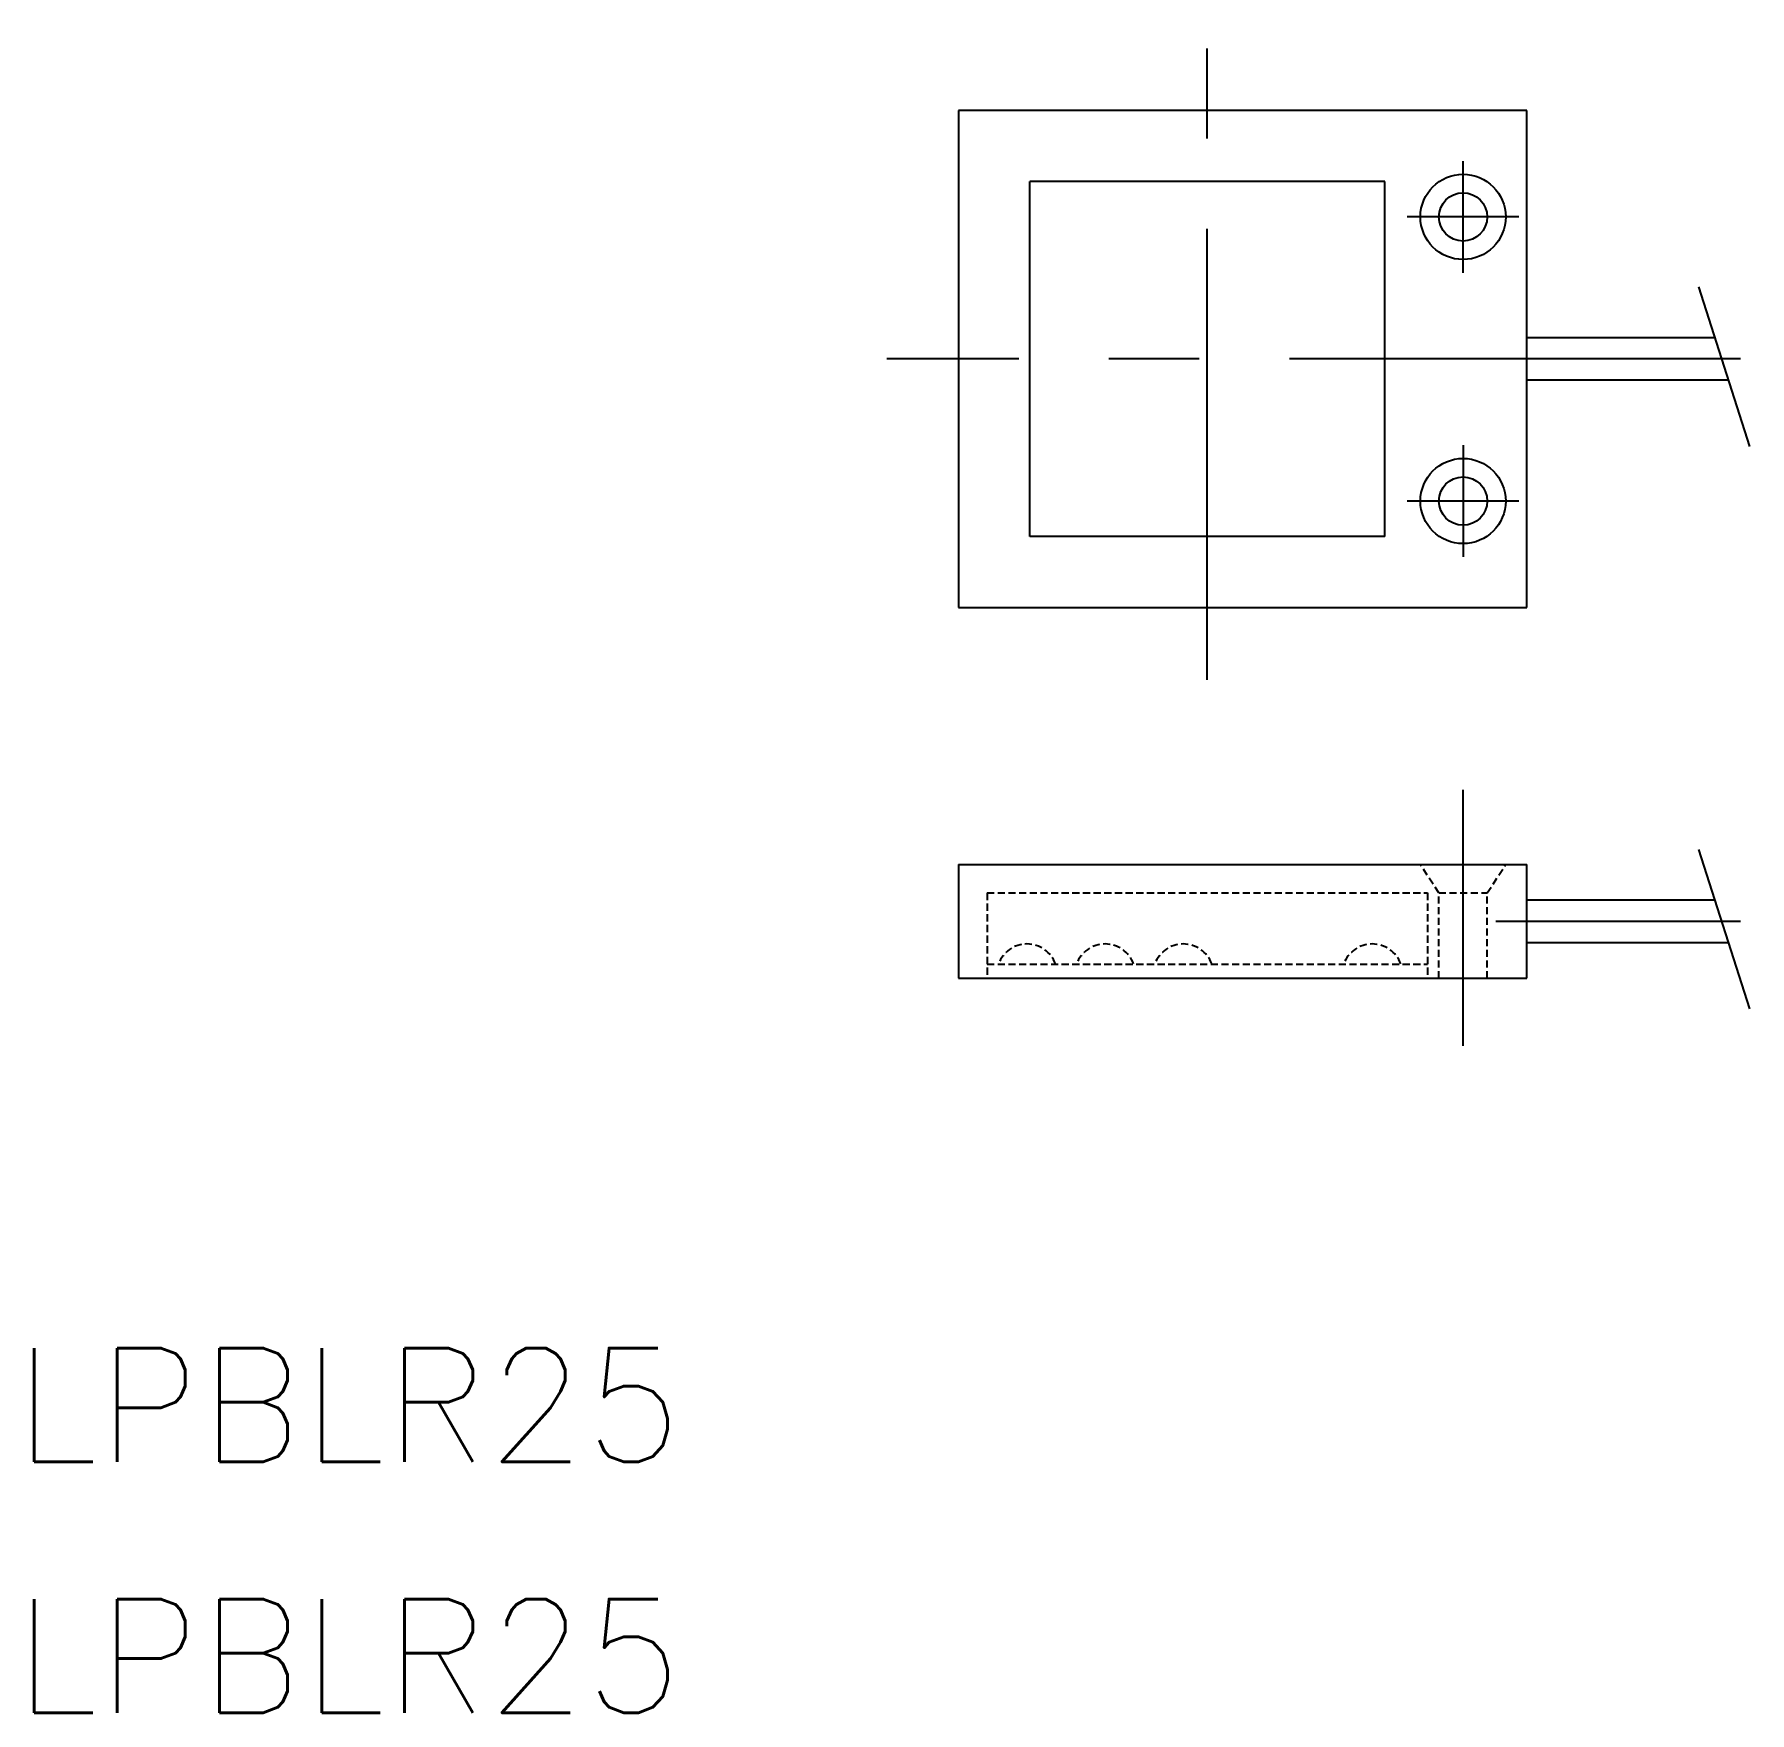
# Model space of a CAD drawing. Extents: x 15 to 135, y 33 to 151.
import ezdxf

# ---------------------------------------------------------------- set-up
doc = ezdxf.new("R2010")
doc.units = 0
doc.linetypes.add('CENTER', pattern=[50.8, 31.75, -6.35, 6.35, -6.35])
doc.linetypes.add('DASHED', pattern=[0.75, 0.5, -0.25])
doc.layers.get('0').update_dxf_attribs({"linetype": 'CONTINUOUS'})
doc.layers.add('CENTER', color=1, linetype='CENTER')
doc.styles.get("Standard").update_dxf_attribs({"font": 'txt.shx', "bigfont": 'extfont.shx'})

msp = doc.modelspace()

# ---------------------------------------------------------------- linework, layer by layer
for p, q in [((119.76, 145.3), (79.76, 145.3)), ((79.76, 145.3), (79.76, 110.3)), ((119.76, 110.3), (119.76, 145.3)), ((84.76, 115.3), (84.76, 140.3)), ((109.76, 140.3), (84.76, 140.3)), ((109.76, 115.3), (109.76, 140.3)), ((132.98, 129.3), (119.76, 129.3)), ((133.94, 126.3), (119.76, 126.3)), ((109.76, 115.3), (84.76, 115.3)), ((79.76, 110.3), (119.76, 110.3)), ((79.76, 92.21), (79.76, 84.21)), ((79.76, 92.21), (119.76, 92.21)), ((119.76, 84.21), (119.76, 92.21)), ((132.98, 89.71), (119.76, 89.71)), ((133.94, 86.71), (119.76, 86.71)), ((79.76, 84.21), (119.76, 84.21))]:
    msp.add_line(p, q)
at = {"color": 3}
for p, q in [((131.84, 132.87), (135.43, 121.64)), ((131.84, 93.28), (135.43, 82.05))]:
    msp.add_line(p, q, dxfattribs=at)
at = {"color": 3, "linetype": 'DASHED'}
for p, q in [((113.56, 90.21), (112.26, 92.21)), ((116.96, 90.21), (118.26, 92.21)), ((81.76, 90.21), (81.76, 84.21)), ((81.76, 90.21), (112.76, 90.21)), ((112.76, 90.21), (112.76, 84.21)), ((113.56, 84.21), (113.56, 90.21)), ((113.56, 90.21), (116.96, 90.21)), ((116.96, 84.21), (116.96, 90.21)), ((81.76, 85.21), (112.76, 85.21))]:
    msp.add_line(p, q, dxfattribs=at)
for centre, radius in [((115.26, 137.8), 3), ((115.26, 137.8), 1.7), ((115.26, 117.8), 3), ((115.26, 117.8), 1.7)]:
    msp.add_circle(centre, radius)
for centre in [(84.57, 84.49), (90.07, 84.49), (95.57, 84.49), (108.87, 84.49)]:
    msp.add_arc(centre, 2.13, 20.016, 159.984, dxfattribs=at)
at = {"layer": 'CENTER', "color": 1, "linetype": 'CENTER'}
for p, q in [((97.26, 105.21), (97.26, 150.66)), ((115.26, 133.87), (115.26, 141.73)), ((119.19, 137.8), (111.33, 137.8)), ((134.79, 127.8), (74.7, 127.8)), ((115.26, 121.73), (115.26, 113.87)), ((119.19, 117.8), (111.33, 117.8)), ((115.26, 79.45), (115.26, 97.47)), ((134.79, 88.21), (117.57, 88.21))]:
    msp.add_line(p, q, dxfattribs=at)

# ---------------------------------------------------------------- texts
for p in [(13.33, 50.17), (13.33, 32.51)]:
    msp.add_text('LPBLR25', height=8).set_placement(p)

doc.saveas('drawing.dxf')
